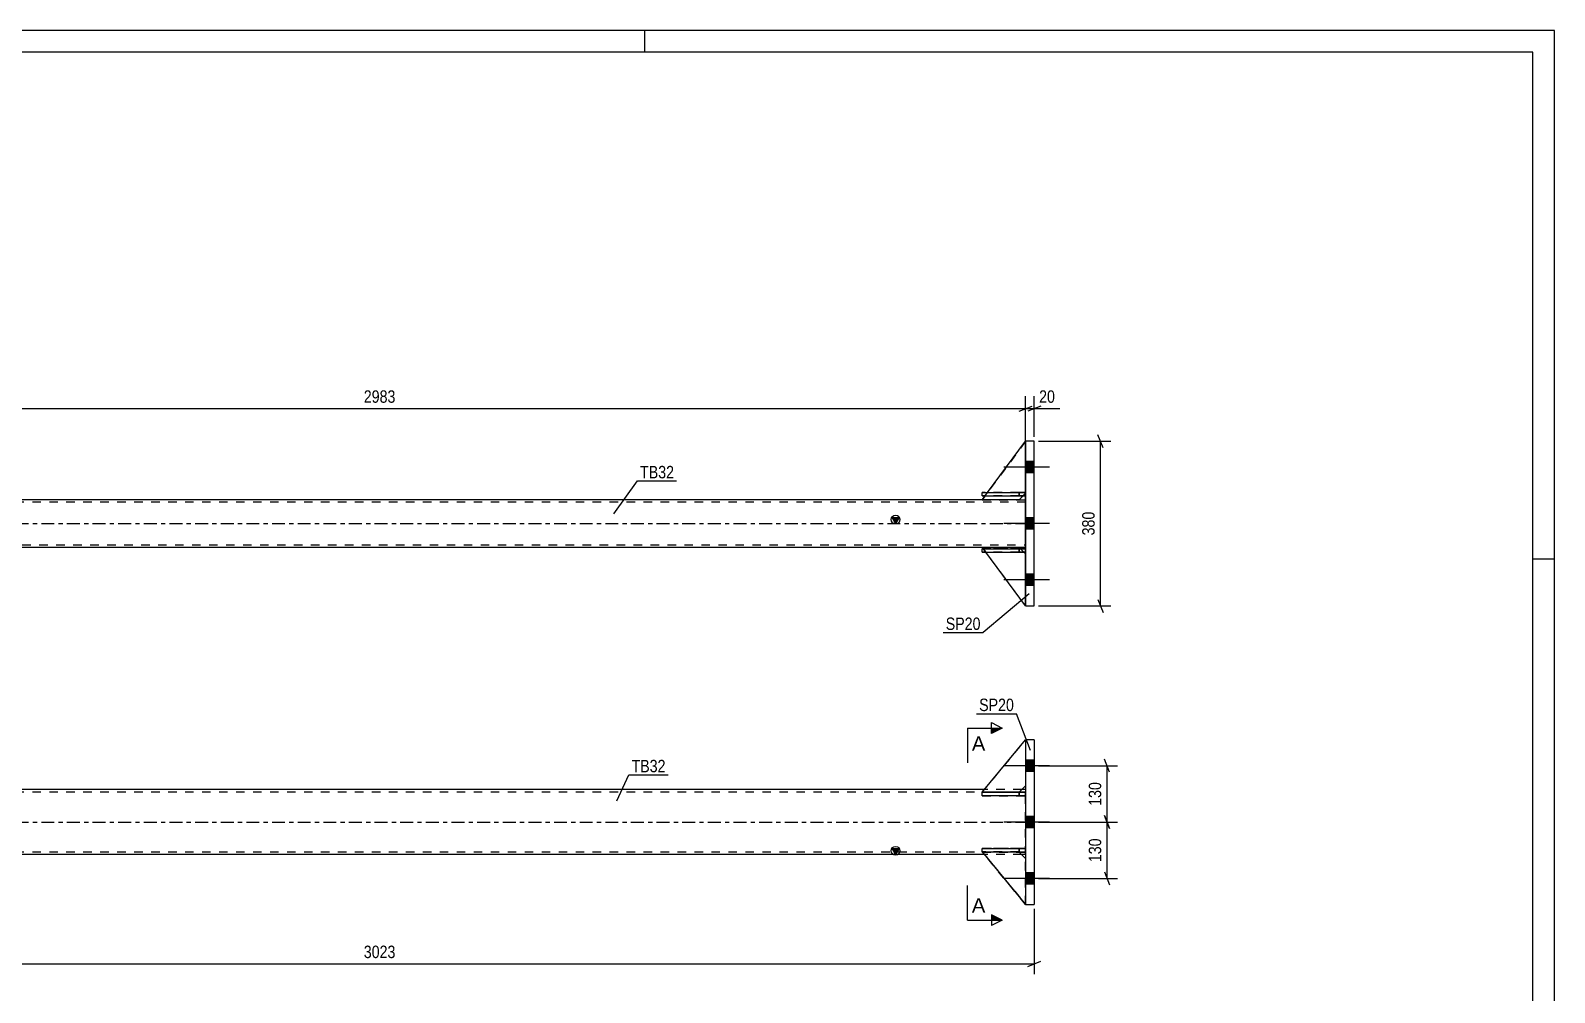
# Model space of a CAD drawing. Header units: millimetres. Extents: x 0 to 594, y 0 to 420.
# Drawn here: x 242.1 to 594, y 198 to 420 of the extents above; entities that cross this region are included whole.
import ezdxf

# ---------------------------------------------------------------- set-up
doc = ezdxf.new("R2010")
doc.units = ezdxf.units.MM
doc.linetypes.add('DXK_LINE_DOT2', pattern=[3.9198, 1.9599, -1.9599])
doc.linetypes.add('DXK_LINE_DOT3', pattern=[5.9187, 2.979, -0.9799, 0.9799, -0.9799])
doc.styles.add('Arial', font='ARIAL.TTF', dxfattribs={"height": 0.2})
doc.styles.add('Arial Narrow', font='ARIALN.TTF', dxfattribs={"height": 0.2})

# ---------------------------------------------------------------- blocks, each defined once
blk = doc.blocks.new('Unknown-580568807-1163')
at = {"color": 5, "linetype": 'Continuous'}
for p, q in [((594, 420), (0, 420)), ((384, 415), (384, 420)), ((594, 0), (594, 420)), ((589, 415), (5, 415)), ((589, 5), (589, 415)), ((594, 298), (589, 298))]:
    blk.add_line(p, q, dxfattribs=at)
blk = doc.blocks.new('Part-580568807-1847 - 1835')
at = {"color": 2, "linetype": 'Continuous'}
for p, q in [((461.89, 243.41), (461.89, 244.21)), ((461.89, 244.21), (471.89, 244.21)), ((471.89, 243.41), (461.89, 243.41)), ((471.89, 243.41), (471.89, 244.21)), ((471.89, 244.21), (471.89, 244.21)), ((471.89, 243.41), (471.89, 243.41))]:
    blk.add_line(p, q, dxfattribs=at)
at = {"color": 7, "linetype": 'DXK_LINE_DOT2'}
for p, q in [((470.39, 244.21), (461.89, 244.21)), ((461.89, 243.41), (470.39, 243.41)), ((470.39, 243.41), (470.39, 244.21)), ((470.39, 244.21), (471.89, 244.21)), ((470.39, 243.41), (471.89, 243.41)), ((471.89, 243.41), (471.89, 244.21))]:
    blk.add_line(p, q, dxfattribs=at)
blk = doc.blocks.new('Bolt-580568807-1840 - 1835')
at = {"linetype": 'Continuous'}
for points in [[(471.89, 251.61), (471.89, 249.01), (473.89, 249.01), (473.89, 251.61)], [(471.89, 251.61), (471.89, 249.01), (473.89, 249.01), (473.89, 251.61)], [(471.89, 251.61), (471.89, 249.01), (473.89, 249.01), (473.89, 251.61)], [(471.89, 238.61), (471.89, 236.01), (473.89, 236.01), (473.89, 238.61)], [(471.89, 238.61), (471.89, 236.01), (473.89, 236.01), (473.89, 238.61)], [(471.89, 225.61), (471.89, 223.01), (473.89, 223.01), (473.89, 225.61)], [(471.89, 225.61), (471.89, 223.01), (473.89, 223.01), (473.89, 225.61)], [(471.89, 225.61), (471.89, 223.01), (473.89, 223.01), (473.89, 225.61)]]:
    blk.add_hatch(color=1, dxfattribs=at).paths.add_polyline_path(points)
at = {"color": 1, "linetype": 'Continuous'}
for p, q in [((477.39, 250.31), (466.89, 250.31)), ((477.39, 250.31), (466.89, 250.31)), ((477.39, 250.31), (466.89, 250.31)), ((473.89, 251.61), (471.89, 251.61)), ((473.89, 251.61), (471.89, 251.61)), ((473.89, 251.61), (471.89, 251.61)), ((473.89, 249.01), (471.89, 249.01)), ((473.89, 249.01), (471.89, 249.01)), ((473.89, 249.01), (471.89, 249.01)), ((477.39, 237.31), (466.89, 237.31)), ((477.39, 237.31), (466.89, 237.31)), ((473.89, 238.61), (471.89, 238.61)), ((473.89, 238.61), (471.89, 238.61)), ((473.89, 236.01), (471.89, 236.01)), ((473.89, 236.01), (471.89, 236.01)), ((473.89, 225.61), (471.89, 225.61)), ((473.89, 225.61), (471.89, 225.61)), ((473.89, 225.61), (471.89, 225.61)), ((477.39, 224.31), (466.89, 224.31)), ((477.39, 224.31), (466.89, 224.31)), ((477.39, 224.31), (466.89, 224.31)), ((473.89, 223.01), (471.89, 223.01)), ((473.89, 223.01), (471.89, 223.01)), ((473.89, 223.01), (471.89, 223.01))]:
    blk.add_line(p, q, dxfattribs=at)
blk = doc.blocks.new('Part-580568807-1852 - 1835')
at = {"color": 2, "linetype": 'Continuous'}
for p, q in [((473.89, 256.31), (471.89, 256.31)), ((471.89, 256.31), (471.89, 218.31)), ((473.89, 256.31), (473.89, 218.31)), ((471.89, 218.31), (473.89, 218.31))]:
    blk.add_line(p, q, dxfattribs=at)
blk = doc.blocks.new('Part-580568807-1870 - 1835')
at = {"color": 7, "linetype": 'DXK_LINE_DOT2'}
for p, q in [((461.89, 244.22), (471.89, 256.31)), ((461.89, 244.22), (471.89, 256.31)), ((471.89, 256.31), (471.89, 245.72)), ((461.89, 244.22), (461.89, 244.22)), ((470.39, 244.22), (461.89, 244.22)), ((470.39, 244.22), (461.89, 244.22)), ((471.89, 245.72), (470.39, 244.22)), ((470.39, 244.22), (471.89, 245.72)), ((470.39, 244.22), (470.39, 244.22))]:
    blk.add_line(p, q, dxfattribs=at)
blk = doc.blocks.new('Part-580568807-1873 - 1835')
at = {"color": 2, "linetype": 'Continuous'}
for p, q in [((461.89, 230.42), (461.89, 230.42)), ((462.71, 230.42), (461.89, 230.42)), ((461.89, 230.42), (471.89, 218.31)), ((471.89, 228.92), (470.4, 230.41)), ((471.89, 218.31), (471.89, 218.31)), ((471.89, 218.31), (471.89, 218.31))]:
    blk.add_line(p, q, dxfattribs=at)
at = {"color": 7, "linetype": 'DXK_LINE_DOT2'}
for p, q in [((470.39, 230.42), (461.89, 230.42)), ((471.89, 218.31), (461.89, 230.42)), ((470.39, 230.42), (462.71, 230.42)), ((470.4, 230.41), (470.39, 230.42)), ((470.39, 230.42), (470.39, 230.42)), ((471.89, 228.92), (470.39, 230.42)), ((471.89, 218.31), (471.89, 228.92))]:
    blk.add_line(p, q, dxfattribs=at)
blk = doc.blocks.new('Part-580568807-1876 - 1835')
at = {"color": 7, "linetype": 'DXK_LINE_DOT2'}
for p, q in [((461.89, 230.42), (461.89, 230.42)), ((470.39, 230.42), (461.89, 230.42)), ((461.89, 230.42), (471.89, 218.31)), ((470.39, 230.42), (461.89, 230.42)), ((471.89, 218.31), (461.89, 230.42)), ((471.89, 228.92), (470.39, 230.42)), ((470.39, 230.42), (470.39, 230.42)), ((471.89, 228.92), (470.39, 230.42)), ((471.89, 218.31), (471.89, 228.92))]:
    blk.add_line(p, q, dxfattribs=at)
blk = doc.blocks.new('Part-580568807-1879 - 1835')
at = {"color": 2, "linetype": 'Continuous'}
for p, q in [((461.89, 230.41), (461.89, 231.21)), ((461.89, 231.21), (471.89, 231.21)), ((461.89, 230.41), (461.89, 230.41)), ((471.89, 230.41), (462.71, 230.41)), ((471.89, 230.41), (471.89, 231.21)), ((471.89, 231.21), (471.89, 231.21)), ((471.89, 230.41), (471.89, 230.41))]:
    blk.add_line(p, q, dxfattribs=at)
at = {"color": 7, "linetype": 'DXK_LINE_DOT2'}
for p, q in [((470.39, 231.21), (461.89, 231.21)), ((462.71, 230.41), (461.89, 230.41)), ((461.89, 230.41), (470.39, 230.41)), ((470.39, 230.41), (470.39, 231.21)), ((470.39, 231.21), (471.89, 231.21)), ((470.39, 230.41), (471.89, 230.41)), ((471.89, 230.41), (471.89, 231.21))]:
    blk.add_line(p, q, dxfattribs=at)
blk = doc.blocks.new('Part-580568807-1882 - 1835')
at = {"color": 7, "linetype": 'DXK_LINE_DOT2'}
for p, q in [((471.89, 244.21), (461.89, 244.21)), ((461.89, 244.21), (471.89, 244.21)), ((461.89, 243.41), (461.89, 244.21)), ((470.39, 243.41), (461.89, 243.41)), ((461.89, 243.41), (471.89, 243.41)), ((470.39, 244.21), (470.39, 243.41)), ((470.39, 243.41), (471.89, 243.41)), ((471.89, 243.41), (471.89, 244.21))]:
    blk.add_line(p, q, dxfattribs=at)
blk = doc.blocks.new('Part-580568807-1885 - 1835')
at = {"color": 7, "linetype": 'DXK_LINE_DOT2'}
for p, q in [((471.89, 231.21), (461.89, 231.21)), ((461.89, 231.21), (471.89, 231.21)), ((461.89, 230.41), (461.89, 231.21)), ((470.39, 230.41), (461.89, 230.41)), ((461.89, 230.41), (471.89, 230.41)), ((470.39, 231.21), (470.39, 230.41)), ((470.39, 230.41), (471.89, 230.41)), ((471.89, 230.41), (471.89, 231.21))]:
    blk.add_line(p, q, dxfattribs=at)
blk = doc.blocks.new('Part-580568807-1890 - 1835')
at = {"linetype": 'Continuous'}
blk.add_hatch(color=2, dxfattribs=at).paths.add_polyline_path([(441.89, 229.81), (441.09, 231.21), (442.69, 231.21)])
at = {"color": 2, "linetype": 'Continuous'}
for p, q in [((174.54, 244.81), (173.63, 244.81)), ((462.38, 244.81), (183.14, 244.81)), ((471.89, 244.81), (470.98, 244.81)), ((174.52, 229.81), (173.63, 229.81)), ((462.39, 229.81), (183.13, 229.81)), ((441.89, 229.81), (441.09, 231.21)), ((441.09, 231.21), (442.69, 231.21)), ((442.69, 231.21), (441.89, 229.81)), ((471.89, 229.81), (470.99, 229.81))]:
    blk.add_line(p, q, dxfattribs=at)
at = {"color": 7, "linetype": 'DXK_LINE_DOT2'}
for p, q in [((173.63, 229.81), (173.63, 244.81)), ((471.89, 244.21), (173.63, 244.21)), ((183.14, 244.81), (174.54, 244.81)), ((470.98, 244.81), (462.38, 244.81)), ((471.89, 229.81), (471.89, 244.81)), ((471.89, 230.41), (173.63, 230.41)), ((183.13, 229.81), (174.52, 229.81)), ((470.99, 229.81), (462.39, 229.81))]:
    blk.add_line(p, q, dxfattribs=at)
at = {"color": 7, "linetype": 'DXK_LINE_DOT3'}
blk.add_line((173.63, 237.31), (471.89, 237.31), dxfattribs=at)
at = {"color": 2, "linetype": 'Continuous'}
blk.add_circle((441.89, 230.71), 1, dxfattribs=at)
blk = doc.blocks.new('Part-580568807-1898 - 1835')
at = {"color": 2, "linetype": 'Continuous'}
for p, q in [((461.89, 244.22), (471.89, 256.31)), ((461.89, 244.22), (461.89, 244.22)), ((470.39, 244.22), (461.89, 244.22)), ((470.39, 244.22), (471.89, 245.72)), ((470.39, 244.22), (470.39, 244.22))]:
    blk.add_line(p, q, dxfattribs=at)
at = {"color": 7, "linetype": 'DXK_LINE_DOT2'}
for p, q in [((461.89, 244.22), (471.89, 256.31)), ((471.89, 256.31), (471.89, 245.72)), ((470.39, 244.22), (461.89, 244.22)), ((471.89, 245.72), (470.39, 244.22))]:
    blk.add_line(p, q, dxfattribs=at)
blk = doc.blocks.new('Part-580568807-2025 - 2018')
at = {"color": 7, "linetype": 'DXK_LINE_DOT2'}
for p, q in [((461.89, 299.6), (461.89, 300.4)), ((470.39, 300.4), (461.89, 300.4)), ((461.89, 300.4), (471.89, 300.4)), ((470.39, 299.6), (461.89, 299.6)), ((461.89, 299.6), (471.89, 299.6)), ((470.39, 299.6), (470.39, 300.4)), ((470.39, 300.4), (471.89, 300.4)), ((471.89, 299.6), (470.39, 299.6)), ((471.89, 299.6), (471.89, 300.4)), ((471.89, 299.6), (471.89, 299.6))]:
    blk.add_line(p, q, dxfattribs=at)
blk = doc.blocks.new('Part-580568807-2024 - 2018')
at = {"color": 2, "linetype": 'Continuous'}
for p, q in [((461.89, 312.6), (461.89, 313.4)), ((461.89, 313.4), (471.89, 313.4)), ((471.89, 313.4), (471.89, 313.4)), ((471.89, 313.4), (471.89, 312.6)), ((461.89, 312.6), (471.89, 312.6))]:
    blk.add_line(p, q, dxfattribs=at)
at = {"color": 7, "linetype": 'DXK_LINE_DOT2'}
for p, q in [((470.39, 313.4), (461.89, 313.4)), ((471.89, 313.4), (470.39, 313.4)), ((470.39, 313.4), (470.39, 312.6)), ((470.39, 312.6), (461.89, 312.6)), ((470.39, 312.6), (471.89, 312.6))]:
    blk.add_line(p, q, dxfattribs=at)
blk = doc.blocks.new('Part-580568807-2026 - 2018')
at = {"color": 7, "linetype": 'DXK_LINE_DOT2'}
for p, q in [((461.89, 312.6), (461.89, 313.4)), ((470.39, 313.4), (461.89, 313.4)), ((461.89, 313.4), (471.89, 313.4)), ((470.39, 312.6), (470.39, 313.4)), ((470.39, 313.4), (471.89, 313.4)), ((471.89, 312.6), (471.89, 313.4)), ((470.39, 312.6), (461.89, 312.6)), ((461.89, 312.6), (471.89, 312.6)), ((471.89, 312.6), (470.39, 312.6)), ((471.89, 312.6), (471.89, 312.6))]:
    blk.add_line(p, q, dxfattribs=at)
blk = doc.blocks.new('Part-580568807-2027 - 2018')
at = {"color": 7, "linetype": 'DXK_LINE_DOT2'}
for p, q in [((471.89, 287.22), (461.89, 300.72)), ((461.89, 300.72), (470.39, 300.72)), ((470.39, 300.72), (461.89, 300.72)), ((470.39, 300.72), (471.89, 299.22)), ((470.39, 300.72), (470.39, 300.72)), ((470.39, 300.72), (471.89, 299.22)), ((471.89, 299.22), (471.89, 299.22)), ((471.89, 287.22), (471.89, 299.22))]:
    blk.add_line(p, q, dxfattribs=at)
blk = doc.blocks.new('Part-580568807-2057 - 2018')
at = {"color": 2, "linetype": 'Continuous'}
for p, q in [((461.89, 299.6), (461.89, 300.4)), ((461.89, 300.4), (471.89, 300.4)), ((461.89, 299.6), (471.89, 299.6)), ((471.89, 300.4), (471.89, 300.4)), ((471.89, 299.6), (471.89, 300.4))]:
    blk.add_line(p, q, dxfattribs=at)
at = {"color": 7, "linetype": 'DXK_LINE_DOT2'}
for p, q in [((470.39, 300.4), (461.89, 300.4)), ((470.39, 299.6), (461.89, 299.6)), ((471.89, 300.4), (470.39, 300.4)), ((470.39, 300.4), (470.39, 299.6)), ((470.39, 299.6), (471.89, 299.6)), ((471.89, 299.6), (471.89, 299.6))]:
    blk.add_line(p, q, dxfattribs=at)
blk = doc.blocks.new('Part-580568807-2028 - 2018')
at = {"color": 2, "linetype": 'Continuous'}
for p, q in [((463.13, 313.4), (471.89, 325.22)), ((461.89, 311.72), (462.54, 312.6)), ((470.39, 311.72), (461.89, 311.72)), ((471.27, 312.6), (470.39, 311.72))]:
    blk.add_line(p, q, dxfattribs=at)
at = {"color": 7, "linetype": 'DXK_LINE_DOT2'}
for p, q in [((471.89, 325.22), (471.89, 313.22)), ((462.54, 312.6), (463.13, 313.4)), ((462.54, 312.6), (463.13, 313.4)), ((471.89, 313.22), (471.27, 312.6))]:
    blk.add_line(p, q, dxfattribs=at)
blk = doc.blocks.new('Part-580568807-2029 - 2018')
at = {"color": 7, "linetype": 'DXK_LINE_DOT2'}
for p, q in [((471.89, 325.22), (461.89, 311.72)), ((471.89, 313.22), (471.89, 325.22)), ((470.39, 311.72), (471.89, 313.22)), ((461.89, 311.72), (470.39, 311.72))]:
    blk.add_line(p, q, dxfattribs=at)
blk = doc.blocks.new('Part-580568807-2034 - 2018')
at = {"linetype": 'Continuous'}
blk.add_hatch(color=2, dxfattribs=at).paths.add_polyline_path([(441.89, 306.22), (441.09, 307.62), (442.69, 307.62)])
at = {"color": 2, "linetype": 'Continuous'}
for p, q in [((175.13, 311.72), (173.63, 311.72)), ((461.89, 311.72), (183.63, 311.72)), ((470.39, 311.72), (471.89, 311.72)), ((441.89, 306.22), (441.09, 307.62)), ((441.09, 307.62), (442.69, 307.62)), ((442.69, 307.62), (441.89, 306.22)), ((175.13, 300.72), (173.63, 300.72)), ((461.89, 300.72), (183.63, 300.72)), ((471.89, 300.72), (470.39, 300.72))]:
    blk.add_line(p, q, dxfattribs=at)
at = {"color": 7, "linetype": 'DXK_LINE_DOT2'}
for p, q in [((173.63, 300.72), (173.63, 311.72)), ((471.89, 311.12), (173.63, 311.12)), ((183.63, 311.72), (175.13, 311.72)), ((470.39, 311.72), (461.89, 311.72)), ((471.89, 311.72), (471.89, 300.72)), ((173.63, 301.32), (471.89, 301.32)), ((183.63, 300.72), (175.13, 300.72)), ((470.39, 300.72), (461.89, 300.72))]:
    blk.add_line(p, q, dxfattribs=at)
at = {"color": 7, "linetype": 'DXK_LINE_DOT3'}
blk.add_line((173.63, 306.22), (471.89, 306.22), dxfattribs=at)
at = {"color": 2, "linetype": 'Continuous'}
blk.add_circle((441.89, 307.12), 1, dxfattribs=at)
blk = doc.blocks.new('Part-580568807-2045 - 2018')
at = {"color": 2, "linetype": 'Continuous'}
for p, q in [((473.89, 325.22), (471.89, 325.22)), ((471.89, 325.22), (471.89, 287.22)), ((473.89, 287.22), (473.89, 325.22)), ((471.89, 287.22), (473.89, 287.22))]:
    blk.add_line(p, q, dxfattribs=at)
blk = doc.blocks.new('Part-580568807-2046 - 2018')
at = {"color": 2, "linetype": 'Continuous'}
for p, q in [((461.89, 300.72), (461.89, 300.72)), ((470.39, 300.72), (461.89, 300.72)), ((461.89, 300.72), (462.12, 300.4)), ((471.89, 287.22), (462.71, 299.6)), ((470.39, 300.72), (470.39, 300.72)), ((470.7, 300.4), (470.39, 300.72)), ((471.89, 299.22), (471.5, 299.6))]:
    blk.add_line(p, q, dxfattribs=at)
at = {"color": 7, "linetype": 'DXK_LINE_DOT2'}
for p, q in [((461.89, 300.72), (470.39, 300.72)), ((462.12, 300.4), (462.71, 299.6)), ((470.39, 300.72), (471.89, 299.22)), ((471.5, 299.6), (470.7, 300.4)), ((471.89, 299.22), (471.89, 299.22)), ((471.89, 287.22), (471.89, 299.22)), ((471.89, 287.22), (471.89, 287.22))]:
    blk.add_line(p, q, dxfattribs=at)
blk = doc.blocks.new('Bolt-580568807-2049 - 2018')
at = {"linetype": 'Continuous'}
for points in [[(471.89, 320.52), (471.89, 317.92), (473.89, 317.92), (473.89, 320.52)], [(471.89, 320.52), (471.89, 317.92), (473.89, 317.92), (473.89, 320.52)], [(471.89, 320.52), (471.89, 317.92), (473.89, 317.92), (473.89, 320.52)], [(471.89, 307.52), (471.89, 304.92), (473.89, 304.92), (473.89, 307.52)], [(471.89, 307.52), (471.89, 304.92), (473.89, 304.92), (473.89, 307.52)], [(471.89, 294.52), (471.89, 291.92), (473.89, 291.92), (473.89, 294.52)], [(471.89, 294.52), (471.89, 291.92), (473.89, 291.92), (473.89, 294.52)], [(471.89, 294.52), (471.89, 291.92), (473.89, 291.92), (473.89, 294.52)]]:
    blk.add_hatch(color=1, dxfattribs=at).paths.add_polyline_path(points)
at = {"color": 1, "linetype": 'Continuous'}
for p, q in [((473.89, 320.52), (471.89, 320.52)), ((473.89, 320.52), (471.89, 320.52)), ((473.89, 320.52), (471.89, 320.52)), ((477.39, 319.22), (466.89, 319.22)), ((477.39, 319.22), (466.89, 319.22)), ((477.39, 319.22), (466.89, 319.22)), ((473.89, 317.92), (471.89, 317.92)), ((473.89, 317.92), (471.89, 317.92)), ((473.89, 317.92), (471.89, 317.92)), ((477.39, 306.22), (466.89, 306.22)), ((477.39, 306.22), (466.89, 306.22)), ((473.89, 307.52), (471.89, 307.52)), ((473.89, 307.52), (471.89, 307.52)), ((473.89, 304.92), (471.89, 304.92)), ((473.89, 304.92), (471.89, 304.92)), ((477.39, 293.22), (466.89, 293.22)), ((477.39, 293.22), (466.89, 293.22)), ((477.39, 293.22), (466.89, 293.22)), ((473.89, 294.52), (471.89, 294.52)), ((473.89, 294.52), (471.89, 294.52)), ((473.89, 294.52), (471.89, 294.52)), ((473.89, 291.92), (471.89, 291.92)), ((473.89, 291.92), (471.89, 291.92)), ((473.89, 291.92), (471.89, 291.92))]:
    blk.add_line(p, q, dxfattribs=at)
blk = doc.blocks.new('StraightDimension-580568807-1962 - 1835')
at = {"color": 7, "linetype": 'Continuous'}
for p, q in [((171.63, 217.31), (171.63, 202.19)), ((473.89, 217.31), (473.89, 202.19)), ((173.13, 205.19), (170.13, 203.99)), ((171.63, 204.59), (473.89, 204.59)), ((472.39, 203.99), (475.39, 205.19))]:
    blk.add_line(p, q, dxfattribs=at)
at = {"color": 0}
blk.add_wipeout([(327.01, 205.34), (327.01, 209.54), (318.5, 209.54), (318.5, 205.34)], dxfattribs=at)
at = {"color": 3, "style": 'Arial Narrow'}
blk.add_text('3023', height=2.863, dxfattribs=at).set_placement((319.1, 205.94))
blk = doc.blocks.new('StraightDimension-580568807-1935 - 1835')
at = {"color": 7, "linetype": 'Continuous'}
for p, q in [((474.89, 237.31), (493.09, 237.31)), ((491.29, 235.81), (490.09, 238.81)), ((490.69, 224.31), (490.69, 237.31)), ((490.09, 225.81), (491.29, 222.81)), ((474.89, 224.31), (493.09, 224.31))]:
    blk.add_line(p, q, dxfattribs=at)
at = {"color": 0}
blk.add_wipeout([(489.94, 234.15), (485.74, 234.15), (485.74, 227.47), (489.94, 227.47)], dxfattribs=at)
at = {"color": 3, "style": 'Arial Narrow'}
blk.add_text('130', height=2.863, rotation=90.0002, dxfattribs=at).set_placement((489.34, 228.07))
blk = doc.blocks.new('StraightDimension-580568807-1948 - 1835')
at = {"color": 7, "linetype": 'Continuous'}
for p, q in [((474.89, 250.31), (493.09, 250.31)), ((491.29, 248.81), (490.09, 251.81)), ((490.69, 237.31), (490.69, 250.31)), ((474.89, 237.31), (493.09, 237.31)), ((490.09, 238.81), (491.29, 235.81))]:
    blk.add_line(p, q, dxfattribs=at)
at = {"color": 0}
blk.add_wipeout([(489.94, 247.15), (485.74, 247.15), (485.74, 240.47), (489.94, 240.47)], dxfattribs=at)
at = {"color": 3, "style": 'Arial Narrow'}
blk.add_text('130', height=2.863, rotation=90.0002, dxfattribs=at).set_placement((489.34, 241.07))
blk = doc.blocks.new('StraightDimension-580568807-2076 - 2018')
at = {"color": 7, "linetype": 'Continuous'}
for p, q in [((471.89, 288.22), (471.89, 335.59)), ((473.89, 326.22), (473.89, 335.59)), ((470.39, 332.14), (473.39, 333.34)), ((471.89, 332.74), (473.89, 332.74)), ((475.39, 333.34), (472.39, 332.14))]:
    blk.add_line(p, q, dxfattribs=at)
at = {"color": 0}
blk.add_wipeout([(479.27, 333.49), (479.27, 337.69), (474.41, 337.69), (474.41, 333.49)], dxfattribs=at)
at = {"color": 7, "linetype": 'Continuous'}
blk.add_line((473.89, 332.74), (479.79, 332.74), dxfattribs=at)
blk.add_line((473.89, 332.74), (479.79, 332.74), dxfattribs=at)
at = {"color": 3, "style": 'Arial Narrow'}
blk.add_text('20', height=2.863, dxfattribs=at).set_placement((475.01, 334.09))
blk = doc.blocks.new('StraightDimension-580568807-2065 - 2018')
at = {"color": 7, "linetype": 'Continuous'}
for p, q in [((474.89, 325.22), (491.57, 325.22)), ((489.77, 323.72), (488.57, 326.72)), ((489.17, 287.22), (489.17, 325.22)), ((488.57, 288.72), (489.77, 285.72)), ((474.89, 287.22), (491.57, 287.22))]:
    blk.add_line(p, q, dxfattribs=at)
at = {"color": 0}
blk.add_wipeout([(488.42, 309.56), (484.22, 309.56), (484.22, 302.88), (488.42, 302.88)], dxfattribs=at)
at = {"color": 3, "style": 'Arial Narrow'}
blk.add_text('380', height=2.863, rotation=90.0002, dxfattribs=at).set_placement((487.82, 303.48))
blk = doc.blocks.new('StraightDimension-580568807-2092 - 2018')
at = {"color": 7, "linetype": 'Continuous'}
for p, q in [((173.63, 288.22), (173.63, 335.59)), ((471.89, 288.22), (471.89, 335.59)), ((175.13, 333.34), (172.13, 332.14)), ((173.63, 332.74), (471.89, 332.74)), ((470.39, 332.14), (473.39, 333.34))]:
    blk.add_line(p, q, dxfattribs=at)
at = {"color": 0}
blk.add_wipeout([(327.01, 333.49), (327.01, 337.69), (318.5, 337.69), (318.5, 333.49)], dxfattribs=at)
at = {"color": 3, "style": 'Arial Narrow'}
blk.add_text('2983', height=2.863, dxfattribs=at).set_placement((319.1, 334.09))
blk = doc.blocks.new('Mark-580568807-1848 - 1835')
at = {"color": 0}
blk.add_wipeout([(469.2, 262.94), (469.2, 265.94), (461.16, 265.94), (461.16, 262.94)], dxfattribs=at)
blk.add_wipeout([(469.2, 262.94), (469.2, 265.94), (461.16, 265.94), (461.16, 262.94)], dxfattribs=at)
at = {"color": 30, "linetype": 'Continuous'}
for p in [(460.56, 262.34), (473.02, 253.86)]:
    blk.add_line(p, (469.8, 262.34), dxfattribs=at)
at = {"color": 3, "style": 'Arial Narrow'}
blk.add_text('SP20', height=2.863, dxfattribs=at).set_placement((461.16, 262.94))
blk = doc.blocks.new('SectionMark-580568807-1995 - 1835')
at = {"color": 0, "linetype": 'Continuous'}
for points in [[(462.59, 253.77), (462.59, 257.27), (459.48, 257.27), (459.48, 253.77)], [(462.59, 216.42), (462.59, 219.92), (459.48, 219.92), (459.48, 216.42)]]:
    blk.add_wipeout(points, dxfattribs=at)
at = {"linetype": 'Continuous'}
for points in [[(463.98, 257.77), (463.98, 259.02), (466.48, 259.02)], [(463.98, 214.67), (463.98, 215.92), (466.48, 214.67)]]:
    blk.add_hatch(color=6, dxfattribs=at).paths.add_polyline_path(points)
at = {"color": 6, "linetype": 'Continuous'}
for p, q in [((458.48, 259.02), (458.48, 251.02)), ((458.48, 259.02), (466.48, 259.02)), ((463.98, 257.77), (463.98, 260.27)), ((463.98, 260.27), (466.48, 259.02)), ((466.48, 259.02), (463.98, 257.77)), ((458.48, 214.67), (458.48, 222.67)), ((458.48, 214.67), (466.48, 214.67)), ((466.48, 214.67), (463.98, 215.92)), ((463.98, 215.92), (463.98, 213.42)), ((466.48, 214.67), (463.98, 213.42))]:
    blk.add_line(p, q, dxfattribs=at)
at = {"color": 3, "linetype": 'Continuous', "style": 'Arial'}
for p in [(459.48, 253.77), (459.48, 216.42)]:
    blk.add_text('A', height=3.34, dxfattribs=at).set_placement(p)
blk = doc.blocks.new('Mark-580568807-1886 - 1835')
at = {"color": 0}
blk.add_wipeout([(388.77, 248.82), (388.77, 251.82), (380.91, 251.82), (380.91, 248.82)], dxfattribs=at)
blk.add_wipeout([(388.77, 248.82), (388.77, 251.82), (380.91, 251.82), (380.91, 248.82)], dxfattribs=at)
at = {"color": 30, "linetype": 'Continuous'}
for p, q in [((377.53, 242.22), (380.31, 248.22)), ((380.31, 248.22), (389.37, 248.22))]:
    blk.add_line(p, q, dxfattribs=at)
at = {"color": 3, "style": 'Arial Narrow'}
blk.add_text('TB32', height=2.863, dxfattribs=at).set_placement((380.91, 248.82))
blk = doc.blocks.new('Mark-580568807-2030 - 2018')
at = {"color": 0}
blk.add_wipeout([(390.73, 316.65), (390.73, 319.65), (382.88, 319.65), (382.88, 316.65)], dxfattribs=at)
blk.add_wipeout([(390.73, 316.65), (390.73, 319.65), (382.88, 319.65), (382.88, 316.65)], dxfattribs=at)
at = {"color": 30, "linetype": 'Continuous'}
for p, q in [((376.84, 308.48), (382.28, 316.05)), ((382.28, 316.05), (391.33, 316.05))]:
    blk.add_line(p, q, dxfattribs=at)
at = {"color": 3, "style": 'Arial Narrow'}
blk.add_text('TB32', height=2.863, dxfattribs=at).set_placement((382.88, 316.65))
blk = doc.blocks.new('Mark-580568807-2041 - 2018')
at = {"color": 0}
blk.add_wipeout([(461.49, 281.66), (461.49, 284.66), (453.45, 284.66), (453.45, 281.66)], dxfattribs=at)
blk.add_wipeout([(461.49, 281.66), (461.49, 284.66), (453.45, 284.66), (453.45, 281.66)], dxfattribs=at)
at = {"color": 30, "linetype": 'Continuous'}
for p in [(472.75, 290), (452.85, 281.06)]:
    blk.add_line(p, (462.09, 281.06), dxfattribs=at)
at = {"color": 3, "style": 'Arial Narrow'}
blk.add_text('SP20', height=2.863, dxfattribs=at).set_placement((453.45, 281.66))

msp = doc.modelspace()

# ---------------------------------------------------------------- block references
for name in ['Unknown-580568807-1163', 'Part-580568807-2028 - 2018', 'Part-580568807-2029 - 2018', 'Part-580568807-2045 - 2018', 'Bolt-580568807-2049 - 2018', 'Part-580568807-2024 - 2018', 'Part-580568807-2026 - 2018', 'Part-580568807-2034 - 2018', 'Part-580568807-2027 - 2018', 'Part-580568807-2046 - 2018', 'Part-580568807-2025 - 2018', 'Part-580568807-2057 - 2018', 'Part-580568807-1870 - 1835', 'Part-580568807-1898 - 1835', 'Part-580568807-1852 - 1835', 'Bolt-580568807-1840 - 1835', 'Part-580568807-1890 - 1835', 'Part-580568807-1847 - 1835', 'Part-580568807-1882 - 1835', 'Part-580568807-1879 - 1835', 'Part-580568807-1885 - 1835', 'Part-580568807-1873 - 1835', 'Part-580568807-1876 - 1835']:
    msp.add_blockref(name, (0, 0))

# ---------------------------------------------------------------- next in the draw order: block references
for name in ['StraightDimension-580568807-2076 - 2018', 'Mark-580568807-1848 - 1835', 'Mark-580568807-1886 - 1835', 'StraightDimension-580568807-1935 - 1835', 'StraightDimension-580568807-1962 - 1835']:
    msp.add_blockref(name, (0, 0))

# ---------------------------------------------------------------- next in the draw order: block references
for name in ['StraightDimension-580568807-2065 - 2018', 'SectionMark-580568807-1995 - 1835', 'StraightDimension-580568807-1948 - 1835']:
    msp.add_blockref(name, (0, 0))

# ---------------------------------------------------------------- next in the draw order: block references
msp.add_blockref('StraightDimension-580568807-2092 - 2018', (0, 0))

# ---------------------------------------------------------------- next in the draw order: block references
for name in ['Mark-580568807-2030 - 2018', 'Mark-580568807-2041 - 2018']:
    msp.add_blockref(name, (0, 0))

doc.saveas('drawing.dxf')
